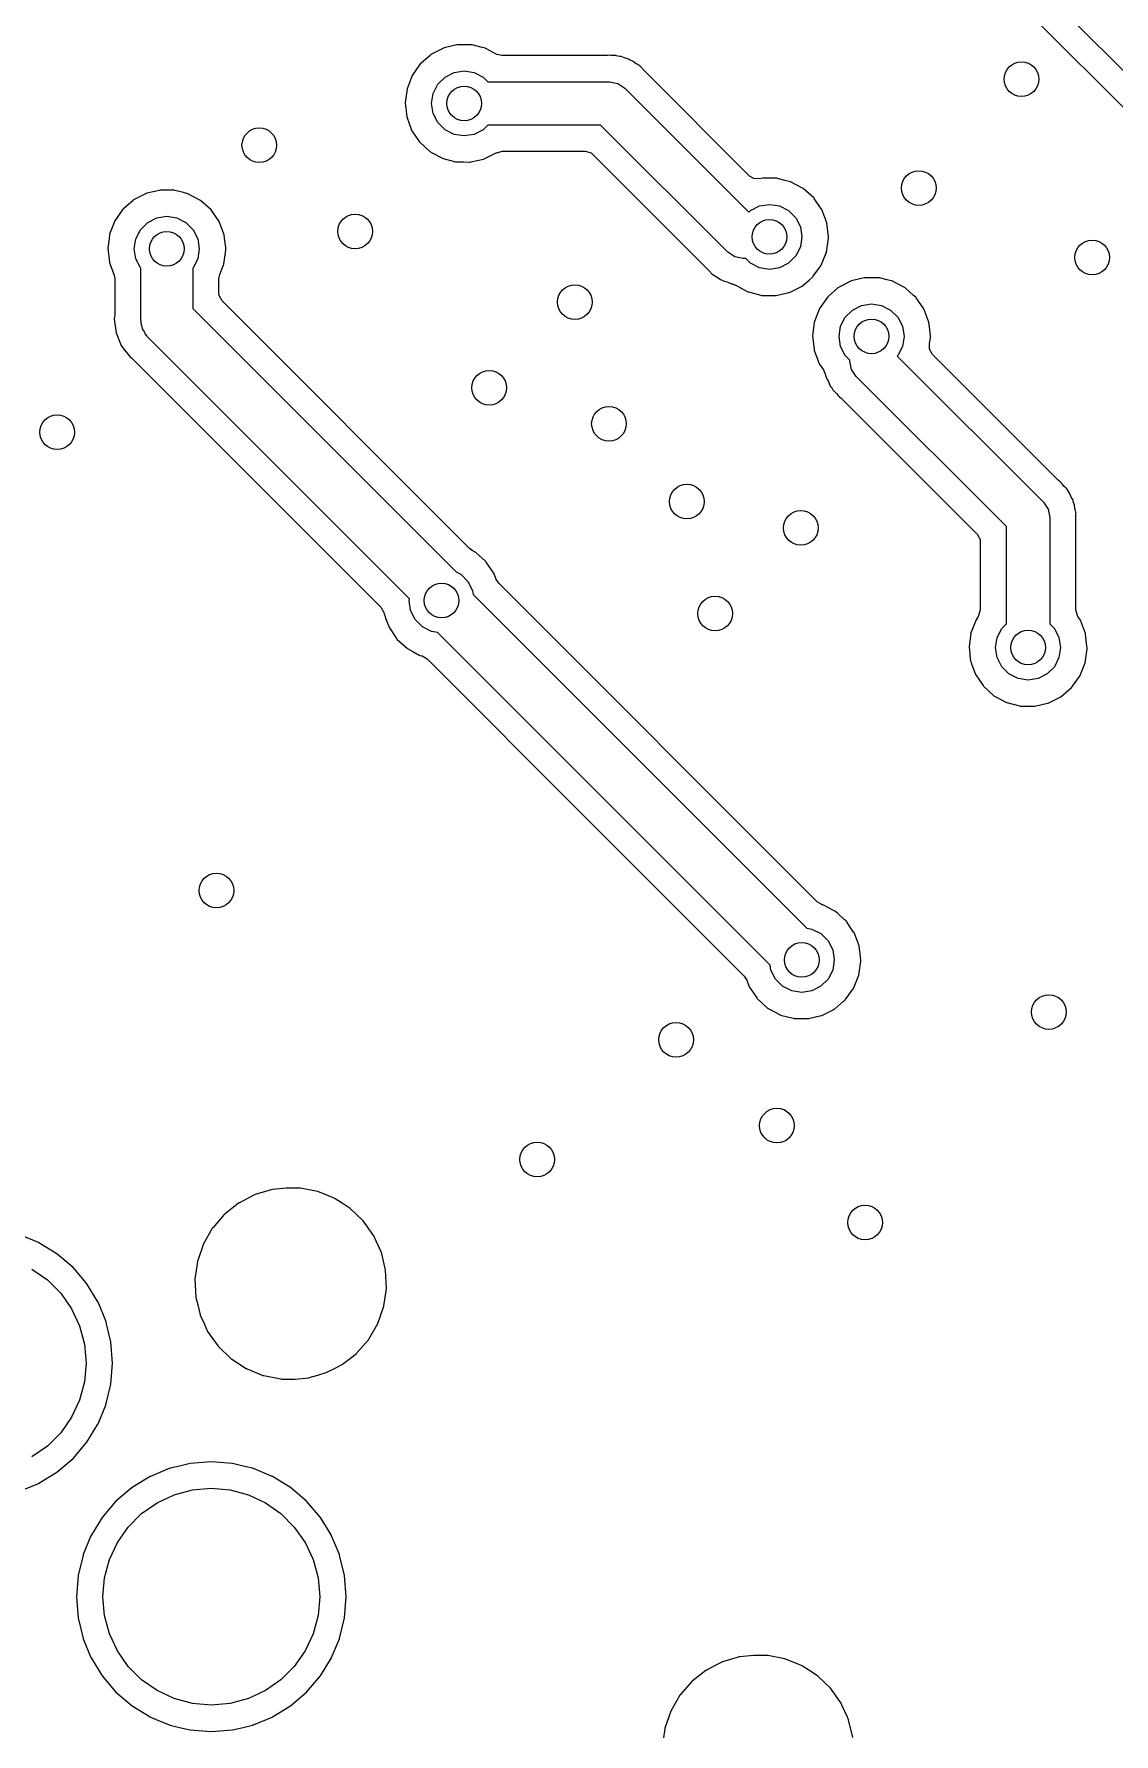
# Model space of a CAD drawing. Extents: x 4.14 to 7.68, y -5.31 to -1.77.
# Drawn here: x 4.823 to 5.313, y -4.926 to -4.154 of the extents above; entities that cross this region are included whole.
import ezdxf

# ---------------------------------------------------------------- set-up
doc = ezdxf.new("R2010")
doc.units = 0
doc.header["$MEASUREMENT"] = 0
doc.layers.add('BLACK', color=7, linetype='CONTINUOUS')

msp = doc.modelspace()

# ---------------------------------------------------------------- linework, layer by layer
at = {"layer": 'BLACK', "linetype": 'CONTINUOUS'}
for p, q in [((5.64016, -4.49408), (4.96304, -3.81696)), ((5.16621, -4.03686), (5.41393, -4.28458)), ((5.00272, -4.16404), (4.99832, -4.16788)), ((5.00294, -4.16384), (5.00272, -4.16404)), ((5.00272, -4.16404), (5.00272, -4.16404)), ((5.00866, -4.16089), (5.00294, -4.16384)), ((5.00895, -4.16082), (5.00866, -4.16089)), ((5.01463, -4.15946), (5.00895, -4.16082)), ((5.00895, -4.16082), (5.00895, -4.16082)), ((5.01492, -4.15939), (5.01463, -4.15946)), ((5.01463, -4.15946), (5.01463, -4.15946)), ((5.01838, -4.15941), (5.01492, -4.15939)), ((5.02106, -4.15942), (5.01838, -4.15941)), ((5.02136, -4.15942), (5.02106, -4.15942)), ((5.02106, -4.15942), (5.02106, -4.15942)), ((5.02165, -4.15949), (5.02136, -4.15942)), ((5.02559, -4.16048), (5.02165, -4.15949)), ((5.02165, -4.15949), (5.02165, -4.15949)), ((5.0276, -4.16099), (5.02559, -4.16048)), ((5.02786, -4.16113), (5.0276, -4.16099)), ((5.03281, -4.16375), (5.02786, -4.16113)), ((5.02786, -4.16113), (5.02786, -4.16113)), ((5.03514, -4.16433), (5.03281, -4.16375)), ((5.08176, -4.16433), (5.03514, -4.16433)), ((5.08258, -4.16426), (5.08176, -4.16433)), ((5.08298, -4.16419), (5.08258, -4.16426)), ((5.08331, -4.16413), (5.08298, -4.16419)), ((5.08298, -4.16419), (5.08298, -4.16419)), ((5.08449, -4.16426), (5.08331, -4.16413)), ((5.08489, -4.1643), (5.08449, -4.16426)), ((5.08541, -4.16433), (5.08489, -4.1643)), ((5.08678, -4.16433), (5.08541, -4.16433)), ((5.08687, -4.16433), (5.08678, -4.16433)), ((5.0869, -4.16434), (5.08687, -4.16433)), ((5.08687, -4.16433), (5.08687, -4.16433)), ((5.0872, -4.16436), (5.0869, -4.16434)), ((5.08776, -4.16452), (5.0872, -4.16436)), ((5.08863, -4.16469), (5.08776, -4.16452)), ((5.08888, -4.16472), (5.08863, -4.16469)), ((5.08922, -4.16475), (5.08888, -4.16472)), ((5.08888, -4.16472), (5.08888, -4.16472)), ((5.09081, -4.16538), (5.08922, -4.16475)), ((5.09125, -4.16554), (5.09081, -4.16538)), ((5.09257, -4.16592), (5.09125, -4.16554)), ((5.0929, -4.16601), (5.09257, -4.16592)), ((5.09257, -4.16592), (5.09257, -4.16592)), ((5.0934, -4.16633), (5.0929, -4.16601)), ((5.09419, -4.16672), (5.0934, -4.16633)), ((5.09474, -4.16694), (5.09419, -4.16672)), ((4.99439, -4.17334), (4.99205, -4.17934)), ((4.99809, -4.16807), (4.99439, -4.17334)), ((4.99832, -4.16788), (4.99809, -4.16807)), ((4.99832, -4.16788), (4.99832, -4.16788)), ((5.00606, -4.17732), (5.00932, -4.17406)), ((5.00932, -4.17406), (5.01344, -4.17196)), ((5.01344, -4.17196), (5.018, -4.17124)), ((5.018, -4.17124), (5.02256, -4.17196)), ((5.02256, -4.17196), (5.02668, -4.17406)), ((5.02668, -4.17406), (5.02878, -4.17616)), ((5.0961, -4.16798), (5.09474, -4.16694)), ((5.09649, -4.16824), (5.0961, -4.16798)), ((5.09794, -4.16914), (5.09649, -4.16824)), ((5.09817, -4.16939), (5.09794, -4.16914)), ((5.0996, -4.17094), (5.09817, -4.16939)), ((5.09974, -4.17109), (5.0996, -4.17094)), ((5.14761, -4.21896), (5.09974, -4.17109)), ((4.99205, -4.17934), (4.99121, -4.18572)), ((5.00324, -4.186), (5.00396, -4.18144)), ((5.00396, -4.18144), (5.00606, -4.17732)), ((5.02878, -4.17616), (5.084, -4.17616)), ((5.084, -4.17616), (5.08777, -4.17691)), ((5.08777, -4.17691), (5.09096, -4.17904)), ((5.09096, -4.17904), (5.14724, -4.23532)), ((4.99121, -4.18572), (4.99192, -4.19212)), ((5.00396, -4.19056), (5.00324, -4.186)), ((4.99192, -4.19212), (4.99413, -4.19816)), ((5.00606, -4.19468), (5.00396, -4.19056)), ((5.00932, -4.19794), (5.00606, -4.19468)), ((5.02878, -4.19584), (5.02668, -4.19794)), ((5.07992, -4.19584), (5.02878, -4.19584)), ((5.13763, -4.25355), (5.07992, -4.19584)), ((4.99413, -4.19816), (4.9943, -4.19841)), ((4.9943, -4.19841), (4.9943, -4.19841)), ((4.9943, -4.19841), (4.99755, -4.20326)), ((4.99755, -4.20326), (4.99755, -4.20326)), ((4.99755, -4.20326), (4.99772, -4.2035)), ((4.99772, -4.2035), (5.00248, -4.20784)), ((5.01344, -4.20004), (5.00932, -4.19794)), ((5.018, -4.20076), (5.01344, -4.20004)), ((5.02256, -4.20004), (5.018, -4.20076)), ((5.02668, -4.19794), (5.02256, -4.20004)), ((5.00248, -4.20784), (5.00349, -4.20839)), ((5.00349, -4.20839), (5.00788, -4.21077)), ((5.00788, -4.21077), (5.00788, -4.21077)), ((5.00788, -4.21077), (5.00814, -4.21091)), ((5.00814, -4.21091), (5.00843, -4.21098)), ((5.00843, -4.21098), (5.01407, -4.21247)), ((5.01407, -4.21247), (5.01407, -4.21247)), ((5.01407, -4.21247), (5.01436, -4.21254)), ((5.01436, -4.21254), (5.01764, -4.21259)), ((5.01764, -4.21259), (5.0205, -4.21264)), ((5.0205, -4.21264), (5.0205, -4.21264)), ((5.0205, -4.21264), (5.0208, -4.21264)), ((5.0208, -4.21264), (5.02109, -4.21258)), ((5.02109, -4.21258), (5.02678, -4.21127)), ((5.02109, -4.21258), (5.02109, -4.21258)), ((5.02678, -4.21127), (5.02707, -4.21121)), ((5.02707, -4.21121), (5.03283, -4.20831)), ((5.03283, -4.20831), (5.03286, -4.20839)), ((5.03286, -4.20839), (5.03522, -4.20767)), ((5.03522, -4.20767), (5.07297, -4.20767)), ((5.07297, -4.20767), (5.07565, -4.20846)), ((5.07565, -4.20846), (5.07648, -4.20913)), ((5.07648, -4.20913), (5.12884, -4.26149)), ((5.14948, -4.22013), (5.14761, -4.21896)), ((5.15227, -4.22027), (5.14948, -4.22013)), ((5.15352, -4.21997), (5.15227, -4.22027)), ((5.15698, -4.21999), (5.15352, -4.21997)), ((5.15966, -4.22001), (5.15698, -4.21999)), ((5.15996, -4.22001), (5.15966, -4.22001)), ((5.15966, -4.22001), (5.15966, -4.22001)), ((5.16025, -4.22008), (5.15996, -4.22001)), ((5.1636, -4.22092), (5.16025, -4.22008)), ((5.16025, -4.22008), (5.16025, -4.22008)), ((5.1662, -4.22157), (5.1636, -4.22092)), ((4.87366, -4.22689), (4.86794, -4.22984)), ((4.87395, -4.22682), (4.87366, -4.22689)), ((4.87963, -4.22546), (4.87395, -4.22682)), ((4.87395, -4.22682), (4.87395, -4.22682)), ((4.87992, -4.22539), (4.87963, -4.22546)), ((4.87963, -4.22546), (4.87963, -4.22546)), ((4.88338, -4.22541), (4.87992, -4.22539)), ((4.88606, -4.22542), (4.88338, -4.22541)), ((4.88636, -4.22542), (4.88606, -4.22542)), ((4.88606, -4.22542), (4.88606, -4.22542)), ((4.88665, -4.22549), (4.88636, -4.22542)), ((4.89059, -4.22648), (4.88665, -4.22549)), ((4.88665, -4.22549), (4.88665, -4.22549)), ((4.8926, -4.22699), (4.89059, -4.22648)), ((4.89286, -4.22713), (4.8926, -4.22699)), ((4.89803, -4.22986), (4.89286, -4.22713)), ((4.89286, -4.22713), (4.89286, -4.22713)), ((5.16647, -4.22171), (5.1662, -4.22157)), ((5.17163, -4.22445), (5.16647, -4.22171)), ((5.16647, -4.22171), (5.16647, -4.22171)), ((5.17189, -4.22459), (5.17163, -4.22445)), ((5.1767, -4.22887), (5.17189, -4.22459)), ((4.86309, -4.23407), (4.85939, -4.23934)), ((4.86332, -4.23388), (4.86309, -4.23407)), ((4.86772, -4.23004), (4.86332, -4.23388)), ((4.86332, -4.23388), (4.86332, -4.23388)), ((4.86794, -4.22984), (4.86772, -4.23004)), ((4.86772, -4.23004), (4.86772, -4.23004)), ((4.89829, -4.23), (4.89803, -4.22986)), ((4.9031, -4.23428), (4.89829, -4.23)), ((4.90674, -4.23959), (4.9031, -4.23428)), ((5.14724, -4.23532), (5.14792, -4.23464)), ((5.14792, -4.23464), (5.15204, -4.23254)), ((5.15204, -4.23254), (5.1566, -4.23182)), ((5.1566, -4.23182), (5.16116, -4.23254)), ((5.16116, -4.23254), (5.16528, -4.23464)), ((5.16528, -4.23464), (5.16855, -4.23791)), ((5.17687, -4.22912), (5.1767, -4.22887)), ((5.18014, -4.23388), (5.17687, -4.22912)), ((5.17687, -4.22912), (5.17687, -4.22912)), ((5.18034, -4.23417), (5.18014, -4.23388)), ((5.18262, -4.2402), (5.18034, -4.23417)), ((4.85939, -4.23934), (4.85705, -4.24534)), ((4.86896, -4.24744), (4.87106, -4.24332)), ((4.87106, -4.24332), (4.87432, -4.24006)), ((4.87432, -4.24006), (4.87844, -4.23796)), ((4.87844, -4.23796), (4.883, -4.23724)), ((4.883, -4.23724), (4.88756, -4.23796)), ((4.88756, -4.23796), (4.89168, -4.24006)), ((4.89168, -4.24006), (4.89494, -4.24332)), ((4.89494, -4.24332), (4.89704, -4.24744)), ((4.90902, -4.24561), (4.90674, -4.23959)), ((5.16855, -4.23791), (5.17064, -4.24202)), ((5.17064, -4.24202), (5.17136, -4.24659)), ((5.18339, -4.24659), (5.18262, -4.2402)), ((4.85676, -4.24753), (4.85621, -4.25172)), ((4.85621, -4.25172), (4.85692, -4.25812)), ((4.85701, -4.24563), (4.85676, -4.24753)), ((4.85705, -4.24534), (4.85701, -4.24563)), ((4.86824, -4.252), (4.86896, -4.24744)), ((4.89704, -4.24744), (4.89776, -4.252)), ((4.9092, -4.24715), (4.90902, -4.24561)), ((4.90972, -4.25142), (4.9092, -4.24715)), ((4.90979, -4.252), (4.90972, -4.25142)), ((5.17064, -4.25115), (5.16855, -4.25526)), ((5.17136, -4.24659), (5.17064, -4.25115)), ((5.18248, -4.25352), (5.18339, -4.24715)), ((5.18339, -4.24715), (5.18339, -4.24659)), ((4.85692, -4.25812), (4.85702, -4.2584)), ((4.85702, -4.2584), (4.85702, -4.2584)), ((4.85702, -4.2584), (4.85906, -4.26396)), ((4.86896, -4.25656), (4.86824, -4.252)), ((4.87106, -4.26068), (4.86896, -4.25656)), ((4.89704, -4.25656), (4.89494, -4.26068)), ((4.89776, -4.252), (4.89704, -4.25656)), ((4.907, -4.2636), (4.90877, -4.25921)), ((4.90877, -4.25921), (4.90888, -4.25893)), ((4.90877, -4.25921), (4.90877, -4.25921)), ((4.90888, -4.25893), (4.90978, -4.25256)), ((4.90978, -4.25256), (4.90979, -4.252)), ((5.14082, -4.25568), (5.13763, -4.25355)), ((5.14459, -4.25643), (5.14082, -4.25568)), ((5.14582, -4.25643), (5.14459, -4.25643)), ((5.14792, -4.25853), (5.14582, -4.25643)), ((5.15204, -4.26063), (5.14792, -4.25853)), ((5.16528, -4.25853), (5.16116, -4.26063)), ((5.16855, -4.25526), (5.16528, -4.25853)), ((5.1799, -4.25973), (5.18008, -4.25949)), ((5.18008, -4.25949), (5.18248, -4.25352)), ((4.85906, -4.26396), (4.85936, -4.26566)), ((4.85936, -4.26566), (4.85936, -4.27402)), ((4.87119, -4.26081), (4.87106, -4.26068)), ((4.87119, -4.284), (4.87119, -4.26081)), ((4.89494, -4.26068), (4.89481, -4.26081)), ((4.89481, -4.26081), (4.89481, -4.27911)), ((4.90664, -4.26545), (4.907, -4.2636)), ((4.90664, -4.2692), (4.90664, -4.26545)), ((5.12884, -4.26149), (5.12899, -4.26164)), ((5.12899, -4.26164), (5.13064, -4.26344)), ((5.13064, -4.26344), (5.1321, -4.26435)), ((5.1321, -4.26435), (5.13248, -4.26461)), ((5.13248, -4.26461), (5.13385, -4.26564)), ((5.13385, -4.26564), (5.1344, -4.26586)), ((5.1344, -4.26586), (5.13518, -4.26626)), ((5.13518, -4.26626), (5.13569, -4.26657)), ((5.13569, -4.26657), (5.13601, -4.26667)), ((5.13601, -4.26667), (5.13601, -4.26667)), ((5.13601, -4.26667), (5.13733, -4.26705)), ((5.13733, -4.26705), (5.13777, -4.2672)), ((5.13777, -4.2672), (5.13937, -4.26783)), ((5.1566, -4.26135), (5.15204, -4.26063)), ((5.16116, -4.26063), (5.1566, -4.26135)), ((5.17143, -4.2689), (5.17479, -4.26603)), ((5.17479, -4.26603), (5.17609, -4.26491)), ((5.17609, -4.26491), (5.17632, -4.26472)), ((5.17609, -4.26491), (5.17609, -4.26491)), ((5.17632, -4.26472), (5.1765, -4.26447)), ((5.1765, -4.26447), (5.1799, -4.25973)), ((5.1799, -4.25973), (5.1799, -4.25973)), ((5.19361, -4.26663), (5.18789, -4.26958)), ((5.1939, -4.26656), (5.19361, -4.26663)), ((5.19957, -4.26519), (5.1939, -4.26656)), ((5.1939, -4.26656), (5.1939, -4.26656)), ((5.19986, -4.26512), (5.19957, -4.26519)), ((5.19957, -4.26519), (5.19957, -4.26519)), ((5.20332, -4.26514), (5.19986, -4.26512)), ((5.206, -4.26516), (5.20332, -4.26514)), ((5.2063, -4.26516), (5.206, -4.26516)), ((5.206, -4.26516), (5.206, -4.26516)), ((5.20659, -4.26523), (5.2063, -4.26516)), ((5.21006, -4.2661), (5.20659, -4.26523)), ((5.20659, -4.26523), (5.20659, -4.26523)), ((5.21254, -4.26673), (5.21006, -4.2661)), ((5.21281, -4.26687), (5.21254, -4.26673)), ((5.21797, -4.2696), (5.21281, -4.26687)), ((5.21281, -4.26687), (5.21281, -4.26687)), ((4.85936, -4.27402), (4.85936, -4.28213)), ((4.90664, -4.27215), (4.90664, -4.2692)), ((4.90676, -4.27321), (4.90664, -4.27215)), ((4.90809, -4.27566), (4.90676, -4.27321)), ((5.13937, -4.26783), (5.1397, -4.26787)), ((5.1397, -4.26787), (5.13979, -4.26789)), ((5.13979, -4.26789), (5.14106, -4.26847)), ((5.14106, -4.26847), (5.14108, -4.26842)), ((5.14108, -4.26842), (5.14648, -4.27135)), ((5.14648, -4.27135), (5.14648, -4.27135)), ((5.14648, -4.27135), (5.14674, -4.27149)), ((5.14674, -4.27149), (5.14703, -4.27157)), ((5.14703, -4.27157), (5.15268, -4.27305)), ((5.15268, -4.27305), (5.15268, -4.27305)), ((5.15268, -4.27305), (5.15297, -4.27313)), ((5.15297, -4.27313), (5.15624, -4.27318)), ((5.15624, -4.27318), (5.1591, -4.27322)), ((5.1591, -4.27322), (5.1591, -4.27322)), ((5.1591, -4.27322), (5.1594, -4.27323)), ((5.1594, -4.27323), (5.15969, -4.27316)), ((5.15969, -4.27316), (5.16538, -4.27186)), ((5.15969, -4.27316), (5.15969, -4.27316)), ((5.16538, -4.27186), (5.16568, -4.27179)), ((5.16568, -4.27179), (5.17143, -4.2689)), ((5.18304, -4.27381), (5.17933, -4.27908)), ((5.18326, -4.27361), (5.18304, -4.27381)), ((5.18766, -4.26978), (5.18326, -4.27361)), ((5.18326, -4.27361), (5.18326, -4.27361)), ((5.18789, -4.26958), (5.18766, -4.26978)), ((5.18766, -4.26978), (5.18766, -4.26978)), ((5.21823, -4.26974), (5.21797, -4.2696)), ((5.2202, -4.27149), (5.21823, -4.26974)), ((5.22204, -4.27313), (5.2202, -4.27149)), ((5.22304, -4.27402), (5.22204, -4.27313)), ((5.22321, -4.27427), (5.22304, -4.27402)), ((5.22423, -4.27575), (5.22321, -4.27427)), ((5.22321, -4.27427), (5.22321, -4.27427)), ((4.85936, -4.28213), (4.85932, -4.28277)), ((4.89481, -4.27911), (5.01435, -4.39865)), ((5.02048, -4.38805), (4.90809, -4.27566)), ((5.17933, -4.27908), (5.177, -4.28507)), ((5.191, -4.28306), (5.19427, -4.27979)), ((5.19427, -4.27979), (5.19838, -4.27769)), ((5.19838, -4.27769), (5.20294, -4.27697)), ((5.20294, -4.27697), (5.20751, -4.27769)), ((5.20751, -4.27769), (5.21162, -4.27979)), ((5.21162, -4.27979), (5.21489, -4.28306)), ((5.22668, -4.27932), (5.22423, -4.27575)), ((5.22896, -4.28535), (5.22668, -4.27932)), ((4.85932, -4.28277), (4.85915, -4.284)), ((4.85915, -4.284), (4.85997, -4.29017)), ((4.85997, -4.29017), (4.86235, -4.29592)), ((4.87143, -4.28529), (4.87119, -4.284)), ((4.87148, -4.2866), (4.87143, -4.28529)), ((4.87182, -4.2874), (4.87148, -4.2866)), ((4.87198, -4.28825), (4.87182, -4.2874)), ((4.87267, -4.28937), (4.87198, -4.28825)), ((4.87319, -4.29057), (4.87267, -4.28937)), ((5.1763, -4.29034), (5.17616, -4.29146)), ((5.17696, -4.28537), (5.1763, -4.29034)), ((5.177, -4.28507), (5.17696, -4.28537)), ((5.18818, -4.29174), (5.1889, -4.28717)), ((5.1889, -4.28717), (5.191, -4.28306)), ((5.21489, -4.28306), (5.21698, -4.28717)), ((5.21698, -4.28717), (5.21771, -4.29174)), ((5.2292, -4.28737), (5.22896, -4.28535)), ((5.22971, -4.29155), (5.2292, -4.28737)), ((4.86235, -4.29592), (4.86356, -4.2975)), ((4.86356, -4.2975), (4.86614, -4.30086)), ((4.87409, -4.29167), (4.87319, -4.29057)), ((4.87425, -4.29193), (4.87409, -4.29167)), ((4.8744, -4.29204), (4.87425, -4.29193)), ((4.87465, -4.29235), (4.8744, -4.29204)), ((4.99312, -4.41082), (4.87465, -4.29235)), ((5.17616, -4.29146), (5.17644, -4.29406)), ((5.17644, -4.29406), (5.17683, -4.29753)), ((5.17683, -4.29753), (5.17686, -4.29785)), ((5.17686, -4.29785), (5.17696, -4.29813)), ((5.1889, -4.2963), (5.18818, -4.29174)), ((5.191, -4.30041), (5.1889, -4.2963)), ((5.21698, -4.2963), (5.21489, -4.30041)), ((5.21771, -4.29174), (5.21698, -4.2963)), ((5.22923, -4.29578), (5.22933, -4.29508)), ((5.2293, -4.29753), (5.22923, -4.29578)), ((5.23064, -4.29999), (5.2293, -4.29753)), ((5.22933, -4.29508), (5.22973, -4.2923)), ((5.22973, -4.29174), (5.22971, -4.29155)), ((5.22973, -4.2923), (5.22973, -4.29174)), ((4.86614, -4.30086), (4.8664, -4.30106)), ((4.8664, -4.30106), (4.8664, -4.30106)), ((4.8664, -4.30106), (4.86712, -4.30162)), ((4.86712, -4.30162), (4.86761, -4.30204)), ((4.86761, -4.30204), (4.98023, -4.41466)), ((5.17696, -4.29813), (5.17696, -4.29813)), ((5.17696, -4.29813), (5.17826, -4.30169)), ((5.17826, -4.30169), (5.17907, -4.3039)), ((5.17907, -4.3039), (5.17924, -4.30415)), ((5.17924, -4.30415), (5.17924, -4.30415)), ((5.17924, -4.30415), (5.18114, -4.30698)), ((5.1931, -4.30252), (5.191, -4.30041)), ((5.1931, -4.30294), (5.1931, -4.30252)), ((5.19385, -4.30671), (5.1931, -4.30294)), ((5.21489, -4.30041), (5.21461, -4.30069)), ((5.21461, -4.30069), (5.28096, -4.36704)), ((5.28774, -4.35709), (5.23064, -4.29999)), ((5.18114, -4.30698), (5.1818, -4.30841)), ((5.1818, -4.30841), (5.18183, -4.30849)), ((5.18183, -4.30849), (5.18187, -4.30883)), ((5.18187, -4.30883), (5.18201, -4.30914)), ((5.18201, -4.30914), (5.18211, -4.30937)), ((5.18211, -4.30937), (5.18238, -4.31021)), ((5.18238, -4.31021), (5.18252, -4.31078)), ((5.18252, -4.31078), (5.18268, -4.31108)), ((5.18268, -4.31108), (5.18268, -4.31108)), ((5.18268, -4.31108), (5.18335, -4.31229)), ((5.18335, -4.31229), (5.18355, -4.3127)), ((5.18355, -4.3127), (5.18423, -4.31428)), ((5.19598, -4.3099), (5.19385, -4.30671)), ((5.26416, -4.37808), (5.19598, -4.3099)), ((5.18423, -4.31428), (5.1846, -4.31474)), ((5.1846, -4.31474), (5.1851, -4.31547)), ((5.1851, -4.31547), (5.18538, -4.31599)), ((5.18538, -4.31599), (5.18566, -4.31631)), ((5.18566, -4.31631), (5.18662, -4.31727)), ((5.18662, -4.31727), (5.18697, -4.31766)), ((5.18697, -4.31766), (5.18776, -4.31863)), ((5.18776, -4.31863), (5.18797, -4.31889)), ((5.18797, -4.31889), (5.18824, -4.31909)), ((5.18824, -4.31909), (5.18824, -4.31909)), ((5.18824, -4.31909), (5.18857, -4.31932)), ((5.18857, -4.31932), (5.18921, -4.31986)), ((5.18921, -4.31986), (5.25087, -4.38152)), ((5.28837, -4.35762), (5.28774, -4.35709)), ((5.2887, -4.35786), (5.28837, -4.35762)), ((5.28898, -4.35805), (5.2887, -4.35786)), ((5.2887, -4.35786), (5.2887, -4.35786)), ((5.28919, -4.35832), (5.28898, -4.35805)), ((5.28997, -4.35929), (5.28919, -4.35832)), ((5.28919, -4.35832), (5.28919, -4.35832)), ((5.29032, -4.35967), (5.28997, -4.35929)), ((5.29129, -4.36064), (5.29032, -4.35967)), ((5.28096, -4.36704), (5.28096, -4.36704)), ((5.28096, -4.36704), (5.28309, -4.37023)), ((5.29156, -4.36096), (5.29129, -4.36064)), ((5.29185, -4.36148), (5.29156, -4.36096)), ((5.29234, -4.36221), (5.29185, -4.36148)), ((5.29271, -4.36267), (5.29234, -4.36221)), ((5.29339, -4.36424), (5.29271, -4.36267)), ((5.2936, -4.36466), (5.29339, -4.36424)), ((5.29426, -4.36586), (5.2936, -4.36466)), ((5.29442, -4.36616), (5.29426, -4.36586)), ((5.29426, -4.36586), (5.29426, -4.36586)), ((5.2945, -4.36649), (5.29442, -4.36616)), ((5.29456, -4.36674), (5.2945, -4.36649)), ((5.29484, -4.36757), (5.29456, -4.36674)), ((5.28309, -4.37023), (5.28384, -4.374)), ((5.28384, -4.374), (5.28384, -4.374)), ((5.28384, -4.374), (5.28384, -4.42222)), ((5.29507, -4.36812), (5.29484, -4.36757)), ((5.29512, -4.36845), (5.29507, -4.36812)), ((5.2953, -4.36981), (5.29512, -4.36845)), ((5.29539, -4.37027), (5.2953, -4.36981)), ((5.2957, -4.37161), (5.29539, -4.37027)), ((5.29567, -4.37459), (5.29568, -4.37438)), ((5.29567, -4.41604), (5.29567, -4.37459)), ((5.29568, -4.37438), (5.29577, -4.37228)), ((5.29578, -4.37194), (5.2957, -4.37161)), ((5.29577, -4.37228), (5.29578, -4.37194)), ((5.25087, -4.38152), (5.25221, -4.38398)), ((5.26416, -4.42222), (5.26416, -4.37808)), ((5.02167, -4.38893), (5.02048, -4.38805)), ((5.02304, -4.38965), (5.02167, -4.38893)), ((5.02326, -4.38985), (5.02304, -4.38965)), ((5.02762, -4.39373), (5.02326, -4.38985)), ((5.02326, -4.38985), (5.02326, -4.38985)), ((5.25221, -4.38398), (5.25233, -4.38503)), ((5.25233, -4.38503), (5.25233, -4.41602)), ((5.02784, -4.39393), (5.02762, -4.39373)), ((5.02801, -4.39418), (5.02784, -4.39393)), ((5.02936, -4.39614), (5.02801, -4.39418)), ((5.02801, -4.39418), (5.02801, -4.39418)), ((5.03149, -4.39924), (5.02936, -4.39614)), ((5.01435, -4.39865), (5.01643, -4.3997)), ((5.01643, -4.3997), (5.01969, -4.40297)), ((5.01969, -4.40297), (5.02179, -4.40709)), ((5.0316, -4.39952), (5.03149, -4.39924)), ((5.03255, -4.40203), (5.0316, -4.39952)), ((5.03368, -4.40379), (5.03255, -4.40203)), ((5.17832, -4.54843), (5.03368, -4.40379)), ((4.99298, -4.41165), (4.99312, -4.41082)), ((4.99371, -4.41621), (4.99298, -4.41165)), ((5.02179, -4.40709), (5.02208, -4.40892)), ((5.02208, -4.40892), (5.17356, -4.5604)), ((4.98023, -4.41466), (4.98157, -4.41712)), ((4.98157, -4.41712), (4.98161, -4.41735)), ((4.98161, -4.41735), (4.98163, -4.41747)), ((4.98163, -4.41747), (4.98167, -4.41777)), ((4.98167, -4.41777), (4.98177, -4.41805)), ((4.98177, -4.41805), (4.98261, -4.42034)), ((4.98261, -4.42034), (4.98388, -4.42381)), ((4.9958, -4.42033), (4.99371, -4.41621)), ((4.99907, -4.42359), (4.9958, -4.42033)), ((5.25039, -4.42034), (5.24805, -4.42634)), ((5.25142, -4.41887), (5.25039, -4.42034)), ((5.25233, -4.41602), (5.25142, -4.41887)), ((5.29655, -4.41885), (5.29567, -4.41604)), ((5.29774, -4.42059), (5.29655, -4.41885)), ((5.30002, -4.42661), (5.29774, -4.42059)), ((4.98388, -4.42381), (4.98405, -4.42406)), ((4.98405, -4.42406), (4.98405, -4.42406)), ((4.98405, -4.42406), (4.9873, -4.42891)), ((4.9873, -4.42891), (4.9873, -4.42891)), ((4.9873, -4.42891), (4.98747, -4.42915)), ((4.98747, -4.42915), (4.99223, -4.43349)), ((5.00319, -4.42569), (4.99907, -4.42359)), ((5.00587, -4.42611), (5.00319, -4.42569)), ((5.15686, -4.57711), (5.00587, -4.42611)), ((5.24801, -4.42663), (5.24755, -4.43017)), ((5.24805, -4.42634), (5.24801, -4.42663)), ((5.25924, -4.433), (5.25996, -4.42844)), ((5.25996, -4.42844), (5.26206, -4.42432)), ((5.26206, -4.42432), (5.26416, -4.42222)), ((5.28384, -4.42222), (5.28594, -4.42432)), ((5.28594, -4.42432), (5.28804, -4.42844)), ((5.28804, -4.42844), (5.28876, -4.433)), ((5.30005, -4.42691), (5.30002, -4.42661)), ((5.30072, -4.43242), (5.30005, -4.42691)), ((4.99223, -4.43349), (4.99465, -4.4348)), ((4.99465, -4.4348), (4.99762, -4.43641)), ((4.99762, -4.43641), (4.99762, -4.43641)), ((4.99762, -4.43641), (4.99789, -4.43656)), ((4.99789, -4.43656), (4.99888, -4.43682)), ((4.99888, -4.43682), (5.00113, -4.43811)), ((5.24755, -4.43017), (5.24721, -4.43272)), ((5.24721, -4.43272), (5.24756, -4.43592)), ((5.24756, -4.43592), (5.24764, -4.43663)), ((5.24764, -4.43663), (5.24792, -4.43912)), ((5.25996, -4.43756), (5.25924, -4.433)), ((5.28876, -4.433), (5.28804, -4.43756)), ((5.29988, -4.43993), (5.30078, -4.43356)), ((5.30079, -4.433), (5.30072, -4.43242)), ((5.30078, -4.43356), (5.30079, -4.433)), ((5.00113, -4.43811), (5.07315, -4.51013)), ((5.24792, -4.43912), (5.24802, -4.4394)), ((5.24802, -4.4394), (5.24802, -4.4394)), ((5.24802, -4.4394), (5.24822, -4.43993)), ((5.24822, -4.43993), (5.25013, -4.44516)), ((5.26206, -4.44168), (5.25996, -4.43756)), ((5.26532, -4.44494), (5.26206, -4.44168)), ((5.28594, -4.44168), (5.28268, -4.44494)), ((5.28804, -4.43756), (5.28594, -4.44168)), ((5.29748, -4.44591), (5.29988, -4.43993)), ((5.25013, -4.44516), (5.2503, -4.44541)), ((5.2503, -4.44541), (5.2503, -4.44541)), ((5.2503, -4.44541), (5.25355, -4.45026)), ((5.25355, -4.45026), (5.25355, -4.45026)), ((5.25355, -4.45026), (5.25372, -4.4505)), ((5.25372, -4.4505), (5.25848, -4.45484)), ((5.26944, -4.44704), (5.26532, -4.44494)), ((5.274, -4.44776), (5.26944, -4.44704)), ((5.27856, -4.44704), (5.274, -4.44776)), ((5.28268, -4.44494), (5.27856, -4.44704)), ((5.28883, -4.45531), (5.29372, -4.45113)), ((5.29372, -4.45113), (5.29417, -4.4505)), ((5.29417, -4.4505), (5.2973, -4.44615)), ((5.2973, -4.44615), (5.29748, -4.44591)), ((5.2973, -4.44615), (5.2973, -4.44615)), ((5.25848, -4.45484), (5.25961, -4.45545)), ((5.25961, -4.45545), (5.26388, -4.45777)), ((5.26388, -4.45777), (5.26388, -4.45777)), ((5.26388, -4.45777), (5.26414, -4.45791)), ((5.26414, -4.45791), (5.26443, -4.45798)), ((5.26443, -4.45798), (5.27007, -4.45947)), ((5.27007, -4.45947), (5.27007, -4.45947)), ((5.27007, -4.45947), (5.27036, -4.45954)), ((5.27036, -4.45954), (5.27364, -4.45959)), ((5.27364, -4.45959), (5.2765, -4.45964)), ((5.2765, -4.45964), (5.2765, -4.45964)), ((5.2765, -4.45964), (5.2768, -4.45964)), ((5.2768, -4.45964), (5.27709, -4.45958)), ((5.27709, -4.45958), (5.28278, -4.45827)), ((5.27709, -4.45958), (5.27709, -4.45958)), ((5.28278, -4.45827), (5.28307, -4.45821)), ((5.28307, -4.45821), (5.28883, -4.45531)), ((5.07315, -4.51013), (5.14512, -4.58209)), ((5.18031, -4.54956), (5.17832, -4.54843)), ((5.18029, -4.54961), (5.18031, -4.54956)), ((5.18057, -4.54972), (5.18029, -4.54961)), ((5.18086, -4.54979), (5.18057, -4.54972)), ((5.18112, -4.54993), (5.18086, -4.54979)), ((5.18566, -4.55234), (5.18112, -4.54993)), ((5.18112, -4.54993), (5.18112, -4.54993)), ((5.18655, -4.5528), (5.18566, -4.55234)), ((5.17356, -4.5604), (5.17582, -4.56076)), ((5.18742, -4.55358), (5.18655, -4.5528)), ((5.19059, -4.5564), (5.18742, -4.55358)), ((5.19136, -4.55709), (5.19059, -4.5564)), ((5.19152, -4.55733), (5.19136, -4.55709)), ((5.19483, -4.56215), (5.19152, -4.55733)), ((5.19152, -4.55733), (5.19152, -4.55733)), ((5.17582, -4.56076), (5.17994, -4.56286)), ((5.17994, -4.56286), (5.1832, -4.56613)), ((5.1832, -4.56613), (5.1853, -4.57024)), ((5.195, -4.56239), (5.19483, -4.56215)), ((5.19728, -4.56841), (5.195, -4.56239)), ((5.1853, -4.57024), (5.18602, -4.5748)), ((5.18602, -4.5748), (5.1853, -4.57937)), ((5.19714, -4.58174), (5.19804, -4.57536)), ((5.19773, -4.5722), (5.19728, -4.56841)), ((5.19788, -4.57342), (5.19773, -4.5722)), ((5.19805, -4.5748), (5.19788, -4.57342)), ((5.19804, -4.57536), (5.19805, -4.5748)), ((5.14512, -4.58209), (5.14627, -4.5839)), ((5.15722, -4.57937), (5.15686, -4.57711)), ((5.15932, -4.58348), (5.15722, -4.57937)), ((5.16258, -4.58675), (5.15932, -4.58348)), ((5.1832, -4.58348), (5.17994, -4.58675)), ((5.1853, -4.57937), (5.1832, -4.58348)), ((5.19474, -4.58771), (5.19714, -4.58174)), ((5.14627, -4.5839), (5.14632, -4.58404)), ((5.14632, -4.58404), (5.14739, -4.58697)), ((5.14739, -4.58697), (5.14756, -4.58721)), ((5.14756, -4.58721), (5.14756, -4.58721)), ((5.14756, -4.58721), (5.15081, -4.59206)), ((5.1667, -4.58884), (5.16258, -4.58675)), ((5.17126, -4.58957), (5.1667, -4.58884)), ((5.17582, -4.58884), (5.17126, -4.58957)), ((5.17994, -4.58675), (5.17582, -4.58884)), ((5.19143, -4.59231), (5.19456, -4.58795)), ((5.19456, -4.58795), (5.19474, -4.58771)), ((5.19456, -4.58795), (5.19456, -4.58795)), ((5.15081, -4.59206), (5.15081, -4.59206)), ((5.15081, -4.59206), (5.15098, -4.59231)), ((5.15098, -4.59231), (5.15574, -4.59664)), ((5.15574, -4.59664), (5.15687, -4.59725)), ((5.15687, -4.59725), (5.16113, -4.59957)), ((5.18033, -4.60001), (5.18609, -4.59712)), ((5.18609, -4.59712), (5.19028, -4.59353)), ((5.19028, -4.59353), (5.19075, -4.59313)), ((5.19075, -4.59313), (5.19098, -4.59294)), ((5.19075, -4.59313), (5.19075, -4.59313)), ((5.19098, -4.59294), (5.19143, -4.59231)), ((5.16113, -4.59957), (5.16114, -4.59957)), ((5.16114, -4.59957), (5.1614, -4.59971)), ((5.1614, -4.59971), (5.16169, -4.59979)), ((5.16169, -4.59979), (5.16733, -4.60127)), ((5.16733, -4.60127), (5.16733, -4.60127)), ((5.16733, -4.60127), (5.16762, -4.60135)), ((5.16762, -4.60135), (5.1709, -4.6014)), ((5.1709, -4.6014), (5.17376, -4.60144)), ((5.17376, -4.60144), (5.17376, -4.60144)), ((5.17376, -4.60144), (5.17406, -4.60145)), ((5.17406, -4.60145), (5.17435, -4.60138)), ((5.17435, -4.60138), (5.18004, -4.60008)), ((5.17435, -4.60138), (5.17435, -4.60138)), ((5.18004, -4.60008), (5.18033, -4.60001)), ((4.92213, -4.68179), (4.91594, -4.68497)), ((4.92308, -4.68129), (4.92213, -4.68179)), ((4.92774, -4.67993), (4.92308, -4.68129)), ((4.93079, -4.67903), (4.92774, -4.67993)), ((4.93101, -4.67897), (4.93079, -4.67903)), ((4.93079, -4.67903), (4.93079, -4.67903)), ((4.93718, -4.67838), (4.93101, -4.67897)), ((4.94327, -4.67838), (4.93718, -4.67838)), ((4.94349, -4.67839), (4.94327, -4.67838)), ((4.94367, -4.67842), (4.94349, -4.67839)), ((4.95137, -4.67993), (4.94367, -4.67842)), ((4.94367, -4.67842), (4.94367, -4.67842)), ((4.95161, -4.67997), (4.95137, -4.67993)), ((4.95137, -4.67993), (4.95137, -4.67993)), ((4.95183, -4.68006), (4.95161, -4.67997)), ((4.95535, -4.68148), (4.95183, -4.68006)), ((4.95183, -4.68006), (4.95183, -4.68006)), ((4.95927, -4.68306), (4.95535, -4.68148)), ((4.95947, -4.68319), (4.95927, -4.68306)), ((4.96262, -4.68523), (4.95947, -4.68319)), ((4.95947, -4.68319), (4.95947, -4.68319)), ((4.90908, -4.69037), (4.90397, -4.69625)), ((4.90923, -4.69019), (4.90908, -4.69037)), ((4.90908, -4.69037), (4.90908, -4.69037)), ((4.90942, -4.69004), (4.90923, -4.69019)), ((4.91555, -4.68523), (4.90942, -4.69004)), ((4.90942, -4.69004), (4.90942, -4.69004)), ((4.91573, -4.68508), (4.91555, -4.68523)), ((4.91594, -4.68497), (4.91573, -4.68508)), ((4.91594, -4.68497), (4.91594, -4.68497)), ((4.96622, -4.68755), (4.96262, -4.68523)), ((4.97219, -4.69327), (4.96622, -4.68755)), ((4.90381, -4.69643), (4.89967, -4.70359)), ((4.90397, -4.69625), (4.90381, -4.69643)), ((4.90397, -4.69625), (4.90397, -4.69625)), ((4.97698, -4.70001), (4.97219, -4.69327)), ((4.82475, -4.70312), (4.81623, -4.6996)), ((4.82493, -4.7032), (4.82475, -4.70312)), ((4.82475, -4.70312), (4.82475, -4.70312)), ((4.83312, -4.70822), (4.82493, -4.7032)), ((4.89916, -4.70506), (4.89719, -4.71074)), ((4.89967, -4.70359), (4.89916, -4.70506)), ((4.97822, -4.70274), (4.97698, -4.70001)), ((4.9803, -4.70731), (4.97822, -4.70274)), ((4.84043, -4.71446), (4.83312, -4.70822)), ((4.8448, -4.71958), (4.84043, -4.71446)), ((4.89693, -4.71163), (4.89632, -4.71581)), ((4.89696, -4.7114), (4.89693, -4.71163)), ((4.89693, -4.71163), (4.89693, -4.71163)), ((4.89719, -4.71074), (4.89696, -4.7114)), ((4.9804, -4.70754), (4.9803, -4.70731)), ((4.98045, -4.70777), (4.9804, -4.70754)), ((4.98072, -4.70886), (4.98045, -4.70777)), ((4.98045, -4.70777), (4.98045, -4.70777)), ((4.98233, -4.71557), (4.98072, -4.70886)), ((4.82173, -4.71514), (4.82876, -4.72006)), ((4.82876, -4.72006), (4.83483, -4.72612)), ((4.84667, -4.72177), (4.8448, -4.71958)), ((4.85169, -4.72996), (4.84667, -4.72177)), ((4.89632, -4.71581), (4.89577, -4.71958)), ((4.89577, -4.71958), (4.89616, -4.72784)), ((4.98272, -4.72383), (4.98233, -4.71557)), ((4.83483, -4.72612), (4.83975, -4.73315)), ((4.85176, -4.73014), (4.85169, -4.72996)), ((4.85529, -4.73866), (4.85176, -4.73014)), ((4.85176, -4.73014), (4.85176, -4.73014)), ((4.89616, -4.72784), (4.89621, -4.72807)), ((4.89621, -4.72807), (4.89621, -4.72807)), ((4.89621, -4.72807), (4.89716, -4.73201)), ((4.98157, -4.73174), (4.98268, -4.72407)), ((4.98268, -4.72407), (4.98272, -4.72383)), ((4.98268, -4.72407), (4.98268, -4.72407)), ((4.83975, -4.73315), (4.84337, -4.74093)), ((4.89716, -4.73201), (4.89809, -4.73588)), ((4.89809, -4.73588), (4.89819, -4.73609)), ((4.89819, -4.73609), (4.89819, -4.73609)), ((4.89819, -4.73609), (4.89989, -4.73982)), ((4.97882, -4.73982), (4.98153, -4.73201)), ((4.98153, -4.73201), (4.98157, -4.73174)), ((4.84337, -4.74093), (4.84559, -4.74921)), ((4.85536, -4.73884), (4.85529, -4.73866)), ((4.85529, -4.73866), (4.85529, -4.73866)), ((4.85541, -4.73902), (4.85536, -4.73884)), ((4.85565, -4.74003), (4.85541, -4.73902)), ((4.85541, -4.73902), (4.85541, -4.73902)), ((4.85761, -4.74818), (4.85565, -4.74003)), ((4.89989, -4.73982), (4.90151, -4.7434)), ((4.90151, -4.7434), (4.9063, -4.75015)), ((4.97468, -4.74698), (4.97882, -4.73982)), ((4.84559, -4.74921), (4.84634, -4.75776)), ((4.85836, -4.75776), (4.85761, -4.74818)), ((4.9063, -4.75015), (4.91227, -4.75586)), ((4.96907, -4.75337), (4.96926, -4.75322)), ((4.96926, -4.75322), (4.96941, -4.75305)), ((4.96941, -4.75305), (4.97452, -4.74716)), ((4.97452, -4.74716), (4.97468, -4.74698)), ((4.97452, -4.74716), (4.97452, -4.74716)), ((4.84634, -4.75776), (4.84559, -4.7663)), ((4.85761, -4.76734), (4.85836, -4.75776)), ((4.91227, -4.75586), (4.91247, -4.75599)), ((4.91247, -4.75599), (4.91902, -4.76022)), ((4.91902, -4.76022), (4.91902, -4.76022)), ((4.91902, -4.76022), (4.91922, -4.76035)), ((4.91922, -4.76035), (4.91943, -4.76044)), ((4.91943, -4.76044), (4.92666, -4.76335)), ((4.95541, -4.76212), (4.95936, -4.76008)), ((4.95936, -4.76008), (4.96255, -4.75844)), ((4.96255, -4.75844), (4.96276, -4.75833)), ((4.96255, -4.75844), (4.96255, -4.75844)), ((4.96276, -4.75833), (4.96574, -4.75599)), ((4.96574, -4.75599), (4.96907, -4.75337)), ((4.96907, -4.75337), (4.96907, -4.75337)), ((4.84559, -4.7663), (4.84337, -4.77459)), ((4.85536, -4.77668), (4.85761, -4.76734)), ((4.92666, -4.76335), (4.92666, -4.76335)), ((4.92666, -4.76335), (4.92688, -4.76344)), ((4.92688, -4.76344), (4.92711, -4.76348)), ((4.92711, -4.76348), (4.92712, -4.76348)), ((4.92712, -4.76348), (4.93482, -4.76499)), ((4.93482, -4.76499), (4.93482, -4.76499)), ((4.93482, -4.76499), (4.935, -4.76502)), ((4.935, -4.76502), (4.93522, -4.76503)), ((4.93522, -4.76503), (4.94131, -4.76503)), ((4.94131, -4.76503), (4.94747, -4.76444)), ((4.94747, -4.76444), (4.9477, -4.76438)), ((4.9477, -4.76438), (4.9515, -4.76326)), ((4.9477, -4.76438), (4.9477, -4.76438)), ((4.9515, -4.76326), (4.95541, -4.76212)), ((4.84337, -4.77459), (4.83975, -4.78236)), ((4.83975, -4.78236), (4.83483, -4.78939)), ((4.85176, -4.78538), (4.85529, -4.77686)), ((4.85529, -4.77686), (4.85536, -4.77668)), ((4.85529, -4.77686), (4.85529, -4.77686)), ((4.83483, -4.78939), (4.82876, -4.79546)), ((4.84667, -4.79375), (4.85169, -4.78556)), ((4.85169, -4.78556), (4.85176, -4.78538)), ((4.82876, -4.79546), (4.82173, -4.80038)), ((4.84043, -4.80105), (4.84667, -4.79375)), ((4.82493, -4.81232), (4.83312, -4.8073)), ((4.83312, -4.8073), (4.84043, -4.80105)), ((4.88409, -4.80566), (4.87557, -4.80919)), ((4.88427, -4.80559), (4.88409, -4.80566)), ((4.88409, -4.80566), (4.88409, -4.80566)), ((4.88446, -4.80554), (4.88427, -4.80559)), ((4.88873, -4.80452), (4.88446, -4.80554)), ((4.88446, -4.80554), (4.88446, -4.80554)), ((4.89361, -4.80335), (4.88873, -4.80452)), ((4.90319, -4.80259), (4.89361, -4.80335)), ((4.91277, -4.80335), (4.90319, -4.80259)), ((4.91765, -4.80452), (4.91277, -4.80335)), ((4.92193, -4.80554), (4.91765, -4.80452)), ((4.92212, -4.80559), (4.92193, -4.80554)), ((4.92193, -4.80554), (4.92193, -4.80554)), ((4.92229, -4.80566), (4.92212, -4.80559)), ((4.9223, -4.80566), (4.92229, -4.80566)), ((4.93081, -4.80919), (4.9223, -4.80566)), ((4.81623, -4.81592), (4.82475, -4.81239)), ((4.82475, -4.81239), (4.82493, -4.81232)), ((4.82475, -4.81239), (4.82475, -4.81239)), ((4.8672, -4.81429), (4.8599, -4.82053)), ((4.87539, -4.80927), (4.8672, -4.81429)), ((4.87557, -4.80919), (4.87539, -4.80927)), ((4.87557, -4.80919), (4.87557, -4.80919)), ((4.89465, -4.81536), (4.90319, -4.81461)), ((4.90319, -4.81461), (4.91174, -4.81536)), ((4.93099, -4.80927), (4.93081, -4.80919)), ((4.93081, -4.80919), (4.93081, -4.80919)), ((4.93918, -4.81429), (4.93099, -4.80927)), ((4.94649, -4.82053), (4.93918, -4.81429)), ((4.8599, -4.82053), (4.85366, -4.82783)), ((4.87156, -4.82612), (4.87859, -4.8212)), ((4.87859, -4.8212), (4.88636, -4.81758)), ((4.88636, -4.81758), (4.89465, -4.81536)), ((4.91174, -4.81536), (4.92003, -4.81758)), ((4.92003, -4.81758), (4.9278, -4.8212)), ((4.9278, -4.8212), (4.93483, -4.82612)), ((4.95273, -4.82783), (4.94649, -4.82053)), ((4.85366, -4.82783), (4.84864, -4.83602)), ((4.86549, -4.83219), (4.87156, -4.82612)), ((4.93483, -4.82612), (4.94089, -4.83219)), ((4.95622, -4.83352), (4.95273, -4.82783)), ((4.84856, -4.8362), (4.84503, -4.84472)), ((4.84864, -4.83602), (4.84856, -4.8362)), ((4.84856, -4.8362), (4.84856, -4.8362)), ((4.86057, -4.83922), (4.86549, -4.83219)), ((4.94089, -4.83219), (4.94581, -4.83922)), ((4.95775, -4.83602), (4.95622, -4.83352)), ((4.95783, -4.8362), (4.95775, -4.83602)), ((4.96135, -4.84472), (4.95783, -4.8362)), ((4.95783, -4.8362), (4.95783, -4.8362)), ((4.84496, -4.8449), (4.84272, -4.85424)), ((4.84503, -4.84472), (4.84496, -4.8449)), ((4.84503, -4.84472), (4.84503, -4.84472)), ((4.85695, -4.84699), (4.86057, -4.83922)), ((4.94581, -4.83922), (4.94944, -4.84699)), ((4.96143, -4.8449), (4.96135, -4.84472)), ((4.96135, -4.84472), (4.96135, -4.84472)), ((4.96367, -4.85424), (4.96143, -4.8449)), ((4.85473, -4.85528), (4.85695, -4.84699)), ((4.94944, -4.84699), (4.95166, -4.85528)), ((4.84272, -4.85424), (4.84196, -4.86382)), ((4.85398, -4.86382), (4.85473, -4.85528)), ((4.95166, -4.85528), (4.95241, -4.86382)), ((4.96443, -4.86382), (4.96367, -4.85424)), ((4.84196, -4.86382), (4.84272, -4.8734)), ((4.85473, -4.87237), (4.85398, -4.86382)), ((4.95241, -4.86382), (4.95166, -4.87237)), ((4.96367, -4.8734), (4.96443, -4.86382)), ((4.84272, -4.8734), (4.84496, -4.88275)), ((4.85695, -4.88066), (4.85473, -4.87237)), ((4.95166, -4.87237), (4.94944, -4.88066)), ((4.96143, -4.88275), (4.96367, -4.8734)), ((4.84496, -4.88275), (4.84503, -4.88292)), ((4.84503, -4.88292), (4.84503, -4.88293)), ((4.84503, -4.88293), (4.84856, -4.89144)), ((4.86057, -4.88843), (4.85695, -4.88066)), ((4.94944, -4.88066), (4.94581, -4.88843)), ((4.95783, -4.89144), (4.96135, -4.88293)), ((4.96135, -4.88292), (4.96143, -4.88275)), ((4.96135, -4.88293), (4.96135, -4.88292)), ((4.84856, -4.89144), (4.84864, -4.89162)), ((4.84864, -4.89162), (4.85366, -4.89981)), ((4.86549, -4.89546), (4.86057, -4.88843)), ((4.94581, -4.88843), (4.94089, -4.89546)), ((4.95273, -4.89981), (4.95775, -4.89162)), ((4.95775, -4.89162), (4.95783, -4.89144)), ((5.14198, -4.89144), (5.13521, -4.89343)), ((5.14292, -4.89117), (5.14198, -4.89144)), ((5.14315, -4.8911), (5.14292, -4.89117)), ((5.14292, -4.89117), (5.14292, -4.89117)), ((5.14931, -4.89051), (5.14315, -4.8911)), ((5.15541, -4.89051), (5.14931, -4.89051)), ((5.15562, -4.89052), (5.15541, -4.89051)), ((5.1558, -4.89056), (5.15562, -4.89052)), ((5.16351, -4.89206), (5.1558, -4.89056)), ((5.1558, -4.89056), (5.1558, -4.89056)), ((5.16374, -4.89211), (5.16351, -4.89206)), ((5.16351, -4.89206), (5.16351, -4.89206)), ((5.16396, -4.89219), (5.16374, -4.89211)), ((5.17119, -4.89511), (5.16396, -4.89219)), ((5.16396, -4.89219), (5.16396, -4.89219)), ((4.85366, -4.89981), (4.8599, -4.90712)), ((4.87156, -4.90152), (4.86549, -4.89546)), ((4.94089, -4.89546), (4.93483, -4.90152)), ((4.94649, -4.90712), (4.95273, -4.89981)), ((5.12768, -4.89736), (5.12155, -4.90217)), ((5.12786, -4.89721), (5.12768, -4.89736)), ((5.12807, -4.8971), (5.12786, -4.89721)), ((5.13195, -4.89511), (5.12807, -4.8971)), ((5.12807, -4.8971), (5.12807, -4.8971)), ((5.13521, -4.89343), (5.13195, -4.89511)), ((5.17141, -4.8952), (5.17119, -4.89511)), ((5.1716, -4.89532), (5.17141, -4.8952)), ((5.1716, -4.89533), (5.1716, -4.89532)), ((5.17453, -4.89721), (5.1716, -4.89533)), ((5.17835, -4.89968), (5.17453, -4.89721)), ((5.18432, -4.9054), (5.17835, -4.89968)), ((4.8599, -4.90712), (4.8672, -4.91336)), ((4.87859, -4.90644), (4.87156, -4.90152)), ((4.88636, -4.91007), (4.87859, -4.90644)), ((4.9278, -4.90644), (4.92003, -4.91007)), ((4.93483, -4.90152), (4.9278, -4.90644)), ((4.93918, -4.91336), (4.94649, -4.90712)), ((5.12121, -4.9025), (5.1161, -4.90839)), ((5.12136, -4.90232), (5.12121, -4.9025)), ((5.12121, -4.9025), (5.12121, -4.9025)), ((5.12155, -4.90217), (5.12136, -4.90232)), ((5.12155, -4.90217), (5.12155, -4.90217)), ((5.18911, -4.91214), (5.18432, -4.9054)), ((4.8672, -4.91336), (4.87539, -4.91838)), ((4.89465, -4.91229), (4.88636, -4.91007)), ((4.90319, -4.91304), (4.89465, -4.91229)), ((4.91174, -4.91229), (4.90319, -4.91304)), ((4.92003, -4.91007), (4.91174, -4.91229)), ((4.93099, -4.91838), (4.93918, -4.91336)), ((5.11594, -4.90856), (5.1118, -4.91572)), ((5.1161, -4.90839), (5.11594, -4.90856)), ((5.1161, -4.90839), (5.1161, -4.90839)), ((5.18953, -4.91307), (5.18911, -4.91214)), ((5.19198, -4.91846), (5.18953, -4.91307)), ((4.87539, -4.91838), (4.87557, -4.91846)), ((4.87557, -4.91846), (4.87557, -4.91846)), ((4.87557, -4.91846), (4.88409, -4.92198)), ((4.88409, -4.92198), (4.88409, -4.92198)), ((4.88409, -4.92198), (4.88427, -4.92206)), ((4.88427, -4.92206), (4.88446, -4.9221)), ((4.88446, -4.9221), (4.88446, -4.9221)), ((4.88446, -4.9221), (4.88873, -4.92313)), ((4.91765, -4.92313), (4.92193, -4.9221)), ((4.92193, -4.9221), (4.92212, -4.92206)), ((4.92193, -4.9221), (4.92193, -4.9221)), ((4.92212, -4.92206), (4.92229, -4.92198)), ((4.92229, -4.92198), (4.9223, -4.92198)), ((4.9223, -4.92198), (4.93081, -4.91846)), ((4.93081, -4.91846), (4.93099, -4.91838)), ((4.93081, -4.91846), (4.93081, -4.91846)), ((5.1118, -4.91572), (5.10909, -4.92353)), ((5.19253, -4.91967), (5.19198, -4.91846)), ((5.19447, -4.92771), (5.19253, -4.91967)), ((4.88873, -4.92313), (4.89361, -4.9243)), ((4.89361, -4.9243), (4.90319, -4.92506)), ((4.90319, -4.92506), (4.91277, -4.9243)), ((4.91277, -4.9243), (4.91765, -4.92313)), ((5.10906, -4.92376), (5.10845, -4.92794)), ((5.10909, -4.92353), (5.10906, -4.92376)), ((5.10906, -4.92376), (5.10906, -4.92376))]:
    msp.add_line(p, q, dxfattribs=at)
at = {"layer": 'BLACK'}
for centre in [(5.271, -4.175), (5.018, -4.186), (4.925, -4.205), (5.22441, -4.22441), (4.9685, -4.24409), (5.1566, -4.24659), (4.883, -4.252), (5.30315, -4.25591), (5.06828, -4.27617), (5.20294, -4.29174), (5.02938, -4.31506), (4.83321, -4.33524), (5.08375, -4.3314), (5.11911, -4.36675), (5.17081, -4.3787), (5.00775, -4.41165), (5.13192, -4.41759), (5.274, -4.433), (4.90551, -4.54331), (5.17126, -4.5748), (5.28346, -4.59843), (5.11419, -4.61104), (5.16, -4.65), (5.05118, -4.66535), (5.2, -4.694)]:
    msp.add_circle(centre, 0.00787, dxfattribs=at)

doc.saveas('drawing.dxf')
